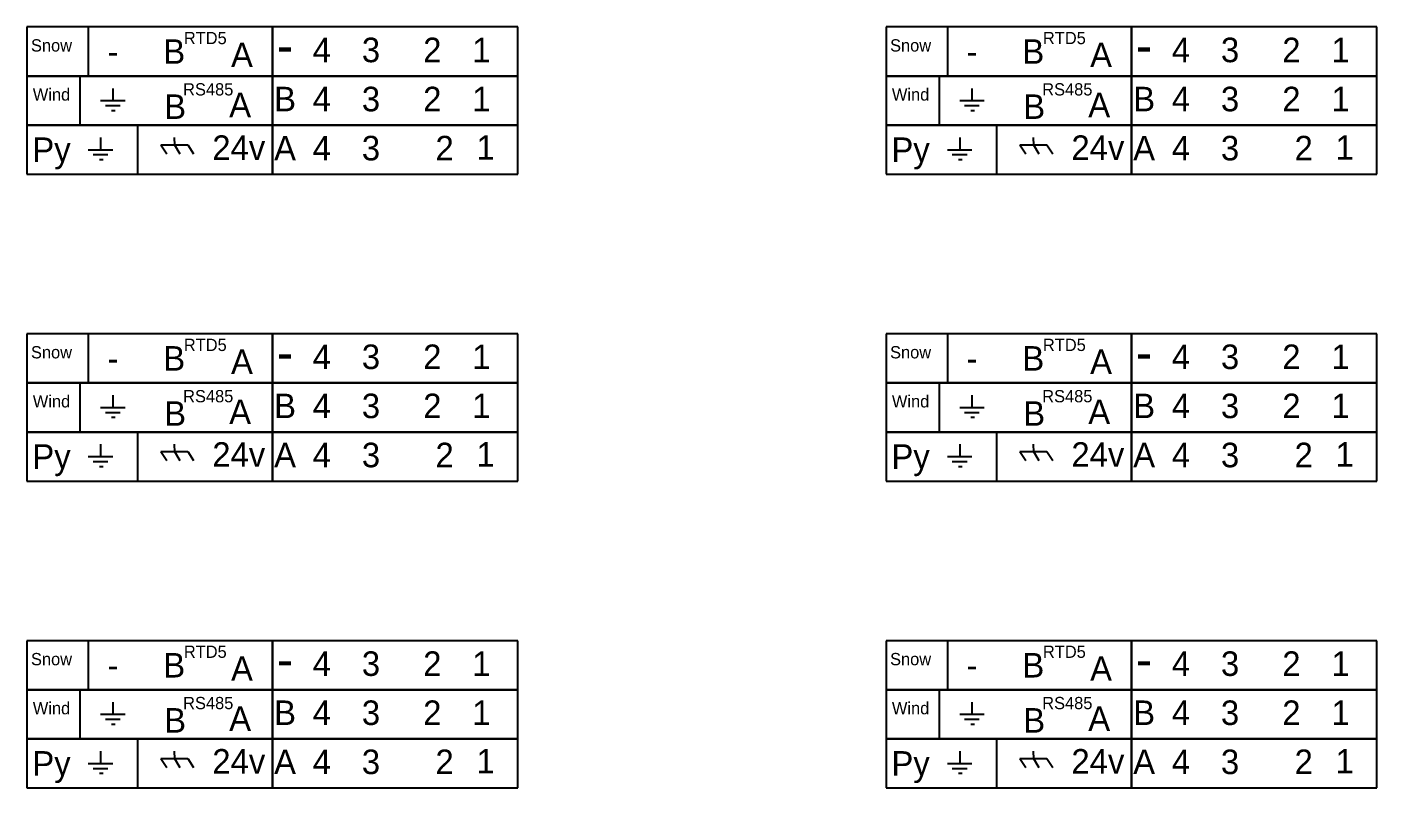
# Model space of a CAD drawing. Header units: millimetres. Extents: x 20 to 200, y 17 to 254.
# Drawn here: x 90.2 to 200.2, y 67.4 to 129.4 of the extents above; entities that cross this region are included whole.
import ezdxf

# ---------------------------------------------------------------- set-up
doc = ezdxf.new("R2010")
doc.units = ezdxf.units.MM
doc.layers.get('0').update_dxf_attribs({"color": 178, "lineweight": 25, "true_color": 0x000000})
doc.styles.add('textstyle103', font='')
doc.styles.add('textstyle109', font='')
doc.styles.add('textstyle111', font='')
doc.styles.add('textstyle112', font='')
doc.styles.add('textstyle125', font='')
doc.styles.add('textstyle127', font='')
doc.styles.add('textstyle128', font='')
doc.styles.add('textstyle137', font='')
doc.styles.add('textstyle138', font='')
doc.styles.add('textstyle143', font='')
doc.styles.add('textstyle157', font='')
doc.styles.add('textstyle158', font='')
doc.styles.add('textstyle163', font='')
doc.styles.add('textstyle165', font='')
doc.styles.add('textstyle167', font='')
doc.styles.add('textstyle168', font='')
doc.styles.add('textstyle189', font='')
doc.styles.add('textstyle191', font='')
doc.styles.add('textstyle192', font='')
doc.styles.add('textstyle199', font='')
doc.styles.add('textstyle20', font='')
doc.styles.add('textstyle201', font='')
doc.styles.add('textstyle202', font='')
doc.styles.add('textstyle219', font='')
doc.styles.add('textstyle22', font='')
doc.styles.add('textstyle221', font='')
doc.styles.add('textstyle222', font='')
doc.styles.add('textstyle227', font='')
doc.styles.add('textstyle231', font='')
doc.styles.add('textstyle232', font='')
doc.styles.add('textstyle24', font='')
doc.styles.add('textstyle247', font='')
doc.styles.add('textstyle248', font='')
doc.styles.add('textstyle253', font='')
doc.styles.add('textstyle259', font='')
doc.styles.add('textstyle261', font='')
doc.styles.add('textstyle262', font='')
doc.styles.add('textstyle281', font='')
doc.styles.add('textstyle283', font='')
doc.styles.add('textstyle284', font='')
doc.styles.add('textstyle287', font='')
doc.styles.add('textstyle288', font='')
doc.styles.add('textstyle293', font='')
doc.styles.add('textstyle307', font='')
doc.styles.add('textstyle308', font='')
doc.styles.add('textstyle313', font='')
doc.styles.add('textstyle321', font='')
doc.styles.add('textstyle323', font='')
doc.styles.add('textstyle324', font='')
doc.styles.add('textstyle339', font='')
doc.styles.add('textstyle341', font='')
doc.styles.add('textstyle342', font='')
doc.styles.add('textstyle347', font='')
doc.styles.add('textstyle348', font='')
doc.styles.add('textstyle353', font='')
doc.styles.add('textstyle367', font='')
doc.styles.add('textstyle368', font='')
doc.styles.add('textstyle373', font='')
doc.styles.add('textstyle393', font='')
doc.styles.add('textstyle395', font='')
doc.styles.add('textstyle396', font='')
doc.styles.add('textstyle399', font='')
doc.styles.add('textstyle40', font='')
doc.styles.add('textstyle401', font='')
doc.styles.add('textstyle402', font='')
doc.styles.add('textstyle417', font='')
doc.styles.add('textstyle418', font='')
doc.styles.add('textstyle42', font='')
doc.styles.add('textstyle423', font='')
doc.styles.add('textstyle427', font='')
doc.styles.add('textstyle428', font='')
doc.styles.add('textstyle433', font='')
doc.styles.add('textstyle44', font='')
doc.styles.add('textstyle449', font='')
doc.styles.add('textstyle451', font='')
doc.styles.add('textstyle452', font='')
doc.styles.add('textstyle459', font='')
doc.styles.add('textstyle46', font='')
doc.styles.add('textstyle461', font='')
doc.styles.add('textstyle462', font='')
doc.styles.add('textstyle475', font='')
doc.styles.add('textstyle476', font='')
doc.styles.add('textstyle481', font='')
doc.styles.add('textstyle487', font='')
doc.styles.add('textstyle488', font='')
doc.styles.add('textstyle493', font='')
doc.styles.add('textstyle50', font='')
doc.styles.add('textstyle511', font='')
doc.styles.add('textstyle513', font='')
doc.styles.add('textstyle514', font='')
doc.styles.add('textstyle519', font='')
doc.styles.add('textstyle52', font='')
doc.styles.add('textstyle521', font='')
doc.styles.add('textstyle522', font='')
doc.styles.add('textstyle537', font='')
doc.styles.add('textstyle538', font='')
doc.styles.add('textstyle543', font='')
doc.styles.add('textstyle545', font='')
doc.styles.add('textstyle546', font='')
doc.styles.add('textstyle551', font='')
doc.styles.add('textstyle565', font='')
doc.styles.add('textstyle567', font='')
doc.styles.add('textstyle568', font='')
doc.styles.add('textstyle581', font='')
doc.styles.add('textstyle583', font='')
doc.styles.add('textstyle584', font='')
doc.styles.add('textstyle597', font='')
doc.styles.add('textstyle598', font='')
doc.styles.add('textstyle603', font='')
doc.styles.add('textstyle607', font='')
doc.styles.add('textstyle608', font='')
doc.styles.add('textstyle613', font='')
doc.styles.add('textstyle629', font='')
doc.styles.add('textstyle631', font='')
doc.styles.add('textstyle632', font='')
doc.styles.add('textstyle635', font='')
doc.styles.add('textstyle637', font='')
doc.styles.add('textstyle638', font='')
doc.styles.add('textstyle657', font='')
doc.styles.add('textstyle661', font='')
doc.styles.add('textstyle662', font='')
doc.styles.add('textstyle667', font='')
doc.styles.add('textstyle668', font='')
doc.styles.add('textstyle673', font='')
doc.styles.add('textstyle68', font='')
doc.styles.add('textstyle689', font='')
doc.styles.add('textstyle691', font='')
doc.styles.add('textstyle692', font='')
doc.styles.add('textstyle699', font='')
doc.styles.add('textstyle701', font='')
doc.styles.add('textstyle702', font='')
doc.styles.add('textstyle713', font='')
doc.styles.add('textstyle714', font='')
doc.styles.add('textstyle719', font='')
doc.styles.add('textstyle72', font='')
doc.styles.add('textstyle727', font='')
doc.styles.add('textstyle731', font='')
doc.styles.add('textstyle732', font='')
doc.styles.add('textstyle74', font='')
doc.styles.add('textstyle749', font='')
doc.styles.add('textstyle75', font='')
doc.styles.add('textstyle751', font='')
doc.styles.add('textstyle752', font='')
doc.styles.add('textstyle759', font='')
doc.styles.add('textstyle76', font='')
doc.styles.add('textstyle761', font='')
doc.styles.add('textstyle762', font='')
doc.styles.add('textstyle775', font='')
doc.styles.add('textstyle776', font='')
doc.styles.add('textstyle781', font='')
doc.styles.add('textstyle787', font='')
doc.styles.add('textstyle788', font='')
doc.styles.add('textstyle793', font='')
doc.styles.add('textstyle81', font='')
doc.styles.add('textstyle97', font='')
doc.styles.add('textstyle98', font='')
doc.styles.get('textstyle103').set_extended_font_data('Myriad Pro')
doc.styles.get('textstyle109').set_extended_font_data('Myriad Pro')
doc.styles.get('textstyle111').set_extended_font_data('Myriad Pro')
doc.styles.get('textstyle112').set_extended_font_data('Myriad Pro')
doc.styles.get('textstyle125').set_extended_font_data('Myriad Pro')
doc.styles.get('textstyle127').set_extended_font_data('Myriad Pro')
doc.styles.get('textstyle128').set_extended_font_data('Myriad Pro')
doc.styles.get('textstyle137').set_extended_font_data('Myriad Pro')
doc.styles.get('textstyle138').set_extended_font_data('Myriad Pro')
doc.styles.get('textstyle143').set_extended_font_data('Myriad Pro')
doc.styles.get('textstyle157').set_extended_font_data('Myriad Pro')
doc.styles.get('textstyle158').set_extended_font_data('Myriad Pro')
doc.styles.get('textstyle163').set_extended_font_data('Myriad Pro')
doc.styles.get('textstyle165').set_extended_font_data('Myriad Pro')
doc.styles.get('textstyle167').set_extended_font_data('Myriad Pro')
doc.styles.get('textstyle168').set_extended_font_data('Myriad Pro')
doc.styles.get('textstyle189').set_extended_font_data('Myriad Pro')
doc.styles.get('textstyle191').set_extended_font_data('Myriad Pro')
doc.styles.get('textstyle192').set_extended_font_data('Myriad Pro')
doc.styles.get('textstyle199').set_extended_font_data('Myriad Pro')
doc.styles.get('textstyle20').set_extended_font_data('Myriad Pro')
doc.styles.get('textstyle201').set_extended_font_data('Myriad Pro')
doc.styles.get('textstyle202').set_extended_font_data('Myriad Pro')
doc.styles.get('textstyle219').set_extended_font_data('Myriad Pro')
doc.styles.get('textstyle22').set_extended_font_data('Myriad Pro')
doc.styles.get('textstyle221').set_extended_font_data('Myriad Pro')
doc.styles.get('textstyle222').set_extended_font_data('Myriad Pro')
doc.styles.get('textstyle227').set_extended_font_data('Myriad Pro')
doc.styles.get('textstyle231').set_extended_font_data('Myriad Pro')
doc.styles.get('textstyle232').set_extended_font_data('Myriad Pro')
doc.styles.get('textstyle24').set_extended_font_data('Myriad Pro')
doc.styles.get('textstyle247').set_extended_font_data('Myriad Pro')
doc.styles.get('textstyle248').set_extended_font_data('Myriad Pro')
doc.styles.get('textstyle253').set_extended_font_data('Myriad Pro')
doc.styles.get('textstyle259').set_extended_font_data('Myriad Pro')
doc.styles.get('textstyle261').set_extended_font_data('Myriad Pro')
doc.styles.get('textstyle262').set_extended_font_data('Myriad Pro')
doc.styles.get('textstyle281').set_extended_font_data('Myriad Pro')
doc.styles.get('textstyle283').set_extended_font_data('Myriad Pro')
doc.styles.get('textstyle284').set_extended_font_data('Myriad Pro')
doc.styles.get('textstyle287').set_extended_font_data('Myriad Pro')
doc.styles.get('textstyle288').set_extended_font_data('Myriad Pro')
doc.styles.get('textstyle293').set_extended_font_data('Myriad Pro')
doc.styles.get('textstyle307').set_extended_font_data('Myriad Pro')
doc.styles.get('textstyle308').set_extended_font_data('Myriad Pro')
doc.styles.get('textstyle313').set_extended_font_data('Myriad Pro')
doc.styles.get('textstyle321').set_extended_font_data('Myriad Pro')
doc.styles.get('textstyle323').set_extended_font_data('Myriad Pro')
doc.styles.get('textstyle324').set_extended_font_data('Myriad Pro')
doc.styles.get('textstyle339').set_extended_font_data('Myriad Pro')
doc.styles.get('textstyle341').set_extended_font_data('Myriad Pro')
doc.styles.get('textstyle342').set_extended_font_data('Myriad Pro')
doc.styles.get('textstyle347').set_extended_font_data('Myriad Pro')
doc.styles.get('textstyle348').set_extended_font_data('Myriad Pro')
doc.styles.get('textstyle353').set_extended_font_data('Myriad Pro')
doc.styles.get('textstyle367').set_extended_font_data('Myriad Pro')
doc.styles.get('textstyle368').set_extended_font_data('Myriad Pro')
doc.styles.get('textstyle373').set_extended_font_data('Myriad Pro')
doc.styles.get('textstyle393').set_extended_font_data('Myriad Pro')
doc.styles.get('textstyle395').set_extended_font_data('Myriad Pro')
doc.styles.get('textstyle396').set_extended_font_data('Myriad Pro')
doc.styles.get('textstyle399').set_extended_font_data('Myriad Pro')
doc.styles.get('textstyle40').set_extended_font_data('Myriad Pro')
doc.styles.get('textstyle401').set_extended_font_data('Myriad Pro')
doc.styles.get('textstyle402').set_extended_font_data('Myriad Pro')
doc.styles.get('textstyle417').set_extended_font_data('Myriad Pro')
doc.styles.get('textstyle418').set_extended_font_data('Myriad Pro')
doc.styles.get('textstyle42').set_extended_font_data('Myriad Pro')
doc.styles.get('textstyle423').set_extended_font_data('Myriad Pro')
doc.styles.get('textstyle427').set_extended_font_data('Myriad Pro')
doc.styles.get('textstyle428').set_extended_font_data('Myriad Pro')
doc.styles.get('textstyle433').set_extended_font_data('Myriad Pro')
doc.styles.get('textstyle44').set_extended_font_data('Myriad Pro')
doc.styles.get('textstyle449').set_extended_font_data('Myriad Pro')
doc.styles.get('textstyle451').set_extended_font_data('Myriad Pro')
doc.styles.get('textstyle452').set_extended_font_data('Myriad Pro')
doc.styles.get('textstyle459').set_extended_font_data('Myriad Pro')
doc.styles.get('textstyle46').set_extended_font_data('Myriad Pro')
doc.styles.get('textstyle461').set_extended_font_data('Myriad Pro')
doc.styles.get('textstyle462').set_extended_font_data('Myriad Pro')
doc.styles.get('textstyle475').set_extended_font_data('Myriad Pro')
doc.styles.get('textstyle476').set_extended_font_data('Myriad Pro')
doc.styles.get('textstyle481').set_extended_font_data('Myriad Pro')
doc.styles.get('textstyle487').set_extended_font_data('Myriad Pro')
doc.styles.get('textstyle488').set_extended_font_data('Myriad Pro')
doc.styles.get('textstyle493').set_extended_font_data('Myriad Pro')
doc.styles.get('textstyle50').set_extended_font_data('Myriad Pro')
doc.styles.get('textstyle511').set_extended_font_data('Myriad Pro')
doc.styles.get('textstyle513').set_extended_font_data('Myriad Pro')
doc.styles.get('textstyle514').set_extended_font_data('Myriad Pro')
doc.styles.get('textstyle519').set_extended_font_data('Myriad Pro')
doc.styles.get('textstyle52').set_extended_font_data('Myriad Pro')
doc.styles.get('textstyle521').set_extended_font_data('Myriad Pro')
doc.styles.get('textstyle522').set_extended_font_data('Myriad Pro')
doc.styles.get('textstyle537').set_extended_font_data('Myriad Pro')
doc.styles.get('textstyle538').set_extended_font_data('Myriad Pro')
doc.styles.get('textstyle543').set_extended_font_data('Myriad Pro')
doc.styles.get('textstyle545').set_extended_font_data('Myriad Pro')
doc.styles.get('textstyle546').set_extended_font_data('Myriad Pro')
doc.styles.get('textstyle551').set_extended_font_data('Myriad Pro')
doc.styles.get('textstyle565').set_extended_font_data('Myriad Pro')
doc.styles.get('textstyle567').set_extended_font_data('Myriad Pro')
doc.styles.get('textstyle568').set_extended_font_data('Myriad Pro')
doc.styles.get('textstyle581').set_extended_font_data('Myriad Pro')
doc.styles.get('textstyle583').set_extended_font_data('Myriad Pro')
doc.styles.get('textstyle584').set_extended_font_data('Myriad Pro')
doc.styles.get('textstyle597').set_extended_font_data('Myriad Pro')
doc.styles.get('textstyle598').set_extended_font_data('Myriad Pro')
doc.styles.get('textstyle603').set_extended_font_data('Myriad Pro')
doc.styles.get('textstyle607').set_extended_font_data('Myriad Pro')
doc.styles.get('textstyle608').set_extended_font_data('Myriad Pro')
doc.styles.get('textstyle613').set_extended_font_data('Myriad Pro')
doc.styles.get('textstyle629').set_extended_font_data('Myriad Pro')
doc.styles.get('textstyle631').set_extended_font_data('Myriad Pro')
doc.styles.get('textstyle632').set_extended_font_data('Myriad Pro')
doc.styles.get('textstyle635').set_extended_font_data('Myriad Pro')
doc.styles.get('textstyle637').set_extended_font_data('Myriad Pro')
doc.styles.get('textstyle638').set_extended_font_data('Myriad Pro')
doc.styles.get('textstyle657').set_extended_font_data('Myriad Pro')
doc.styles.get('textstyle661').set_extended_font_data('Myriad Pro')
doc.styles.get('textstyle662').set_extended_font_data('Myriad Pro')
doc.styles.get('textstyle667').set_extended_font_data('Myriad Pro')
doc.styles.get('textstyle668').set_extended_font_data('Myriad Pro')
doc.styles.get('textstyle673').set_extended_font_data('Myriad Pro')
doc.styles.get('textstyle68').set_extended_font_data('Myriad Pro')
doc.styles.get('textstyle689').set_extended_font_data('Myriad Pro')
doc.styles.get('textstyle691').set_extended_font_data('Myriad Pro')
doc.styles.get('textstyle692').set_extended_font_data('Myriad Pro')
doc.styles.get('textstyle699').set_extended_font_data('Myriad Pro')
doc.styles.get('textstyle701').set_extended_font_data('Myriad Pro')
doc.styles.get('textstyle702').set_extended_font_data('Myriad Pro')
doc.styles.get('textstyle713').set_extended_font_data('Myriad Pro')
doc.styles.get('textstyle714').set_extended_font_data('Myriad Pro')
doc.styles.get('textstyle719').set_extended_font_data('Myriad Pro')
doc.styles.get('textstyle72').set_extended_font_data('Myriad Pro')
doc.styles.get('textstyle727').set_extended_font_data('Myriad Pro')
doc.styles.get('textstyle731').set_extended_font_data('Myriad Pro')
doc.styles.get('textstyle732').set_extended_font_data('Myriad Pro')
doc.styles.get('textstyle74').set_extended_font_data('Myriad Pro')
doc.styles.get('textstyle749').set_extended_font_data('Myriad Pro')
doc.styles.get('textstyle75').set_extended_font_data('Myriad Pro')
doc.styles.get('textstyle751').set_extended_font_data('Myriad Pro')
doc.styles.get('textstyle752').set_extended_font_data('Myriad Pro')
doc.styles.get('textstyle759').set_extended_font_data('Myriad Pro')
doc.styles.get('textstyle76').set_extended_font_data('Myriad Pro')
doc.styles.get('textstyle761').set_extended_font_data('Myriad Pro')
doc.styles.get('textstyle762').set_extended_font_data('Myriad Pro')
doc.styles.get('textstyle775').set_extended_font_data('Myriad Pro')
doc.styles.get('textstyle776').set_extended_font_data('Myriad Pro')
doc.styles.get('textstyle781').set_extended_font_data('Myriad Pro')
doc.styles.get('textstyle787').set_extended_font_data('Myriad Pro')
doc.styles.get('textstyle788').set_extended_font_data('Myriad Pro')
doc.styles.get('textstyle793').set_extended_font_data('Myriad Pro')
doc.styles.get('textstyle81').set_extended_font_data('Myriad Pro')
doc.styles.get('textstyle97').set_extended_font_data('Myriad Pro')
doc.styles.get('textstyle98').set_extended_font_data('Myriad Pro')

msp = doc.modelspace()

# ---------------------------------------------------------------- linework, layer by layer
for p, q in [((110.23, 129.37), (90.23, 129.37)), ((90.23, 129.37), (90.23, 125.37)), ((95.23, 129.37), (95.23, 125.37)), ((110.23, 125.37), (110.23, 129.37)), ((130.23, 129.37), (110.23, 129.37)), ((110.23, 129.37), (110.23, 125.37)), ((130.23, 125.37), (130.23, 129.37)), ((180.23, 129.37), (160.23, 129.37)), ((160.23, 129.37), (160.23, 125.37)), ((165.23, 129.37), (165.23, 125.37)), ((180.23, 125.37), (180.23, 129.37)), ((200.23, 129.37), (180.23, 129.37)), ((180.23, 129.37), (180.23, 125.37)), ((200.23, 125.37), (200.23, 129.37)), ((90.23, 125.37), (110.23, 125.37)), ((110.23, 125.37), (90.23, 125.37)), ((90.23, 125.37), (90.23, 121.37)), ((94.55, 125.4), (94.55, 121.37)), ((97.23, 124.37), (97.23, 123.37)), ((110.23, 125.37), (130.23, 125.37)), ((110.23, 121.37), (110.23, 125.37)), ((130.23, 125.37), (110.23, 125.37)), ((110.23, 125.37), (110.23, 121.37)), ((130.23, 121.37), (130.23, 125.37)), ((160.23, 125.37), (180.23, 125.37)), ((180.23, 125.37), (160.23, 125.37)), ((160.23, 125.37), (160.23, 121.37)), ((164.55, 125.4), (164.55, 121.37)), ((167.23, 124.37), (167.23, 123.37)), ((180.23, 125.37), (200.23, 125.37)), ((180.23, 121.37), (180.23, 125.37)), ((200.23, 125.37), (180.23, 125.37)), ((180.23, 125.37), (180.23, 121.37)), ((200.23, 121.37), (200.23, 125.37)), ((96.23, 123.37), (98.23, 123.37)), ((166.23, 123.37), (168.23, 123.37)), ((96.63, 122.97), (97.83, 122.97)), ((97.13, 122.57), (97.43, 122.57)), ((166.63, 122.97), (167.83, 122.97)), ((167.13, 122.57), (167.43, 122.57)), ((90.23, 121.37), (110.23, 121.37)), ((110.23, 121.37), (90.23, 121.37)), ((90.23, 121.37), (90.23, 117.37)), ((99.23, 121.37), (99.23, 117.37)), ((110.23, 121.37), (130.23, 121.37)), ((110.23, 117.37), (110.23, 121.37)), ((130.23, 121.37), (110.23, 121.37)), ((110.23, 121.37), (110.23, 117.37)), ((130.23, 117.37), (130.23, 121.37)), ((160.23, 121.37), (180.23, 121.37)), ((180.23, 121.37), (160.23, 121.37)), ((160.23, 121.37), (160.23, 117.37)), ((169.23, 121.37), (169.23, 117.37)), ((180.23, 121.37), (200.23, 121.37)), ((180.23, 117.37), (180.23, 121.37)), ((200.23, 121.37), (180.23, 121.37)), ((180.23, 121.37), (180.23, 117.37)), ((200.23, 117.37), (200.23, 121.37)), ((96.23, 120.37), (96.23, 119.37)), ((102.23, 120.37), (102.25, 119.74)), ((166.23, 120.37), (166.23, 119.37)), ((172.23, 120.37), (172.25, 119.74)), ((95.23, 119.37), (97.23, 119.37)), ((95.63, 118.97), (96.83, 118.97)), ((101.13, 119.77), (103.33, 119.77)), ((101.13, 119.77), (101.63, 119.04)), ((102.24, 119.77), (102.69, 119.04)), ((103.33, 119.77), (103.81, 119.04)), ((165.23, 119.37), (167.23, 119.37)), ((165.63, 118.97), (166.83, 118.97)), ((171.13, 119.77), (173.33, 119.77)), ((171.13, 119.77), (171.63, 119.04)), ((172.24, 119.77), (172.69, 119.04)), ((173.33, 119.77), (173.81, 119.04)), ((96.13, 118.57), (96.43, 118.57)), ((166.13, 118.57), (166.43, 118.57)), ((90.23, 117.37), (110.23, 117.37)), ((110.23, 117.37), (130.23, 117.37)), ((160.23, 117.37), (180.23, 117.37)), ((180.23, 117.37), (200.23, 117.37)), ((110.23, 104.37), (90.23, 104.37)), ((90.23, 104.37), (90.23, 100.37)), ((95.23, 104.37), (95.23, 100.37)), ((110.23, 100.37), (110.23, 104.37)), ((130.23, 104.37), (110.23, 104.37)), ((110.23, 104.37), (110.23, 100.37)), ((130.23, 100.37), (130.23, 104.37)), ((180.23, 104.37), (160.23, 104.37)), ((160.23, 104.37), (160.23, 100.37)), ((165.23, 104.37), (165.23, 100.37)), ((180.23, 100.37), (180.23, 104.37)), ((200.23, 104.37), (180.23, 104.37)), ((180.23, 104.37), (180.23, 100.37)), ((200.23, 100.37), (200.23, 104.37)), ((90.23, 100.37), (110.23, 100.37)), ((110.23, 100.37), (90.23, 100.37)), ((90.23, 100.37), (90.23, 96.37)), ((94.55, 100.4), (94.55, 96.37)), ((110.23, 100.37), (130.23, 100.37)), ((110.23, 96.37), (110.23, 100.37)), ((130.23, 100.37), (110.23, 100.37)), ((110.23, 100.37), (110.23, 96.37)), ((130.23, 96.37), (130.23, 100.37)), ((160.23, 100.37), (180.23, 100.37)), ((180.23, 100.37), (160.23, 100.37)), ((160.23, 100.37), (160.23, 96.37)), ((164.55, 100.4), (164.55, 96.37)), ((180.23, 100.37), (200.23, 100.37)), ((180.23, 96.37), (180.23, 100.37)), ((200.23, 100.37), (180.23, 100.37)), ((180.23, 100.37), (180.23, 96.37)), ((200.23, 96.37), (200.23, 100.37)), ((97.23, 99.37), (97.23, 98.37)), ((167.23, 99.37), (167.23, 98.37)), ((96.23, 98.37), (98.23, 98.37)), ((96.63, 97.97), (97.83, 97.97)), ((166.23, 98.37), (168.23, 98.37)), ((166.63, 97.97), (167.83, 97.97)), ((97.13, 97.57), (97.43, 97.57)), ((167.13, 97.57), (167.43, 97.57)), ((90.23, 96.37), (110.23, 96.37)), ((110.23, 96.37), (90.23, 96.37)), ((90.23, 96.37), (90.23, 92.37)), ((99.23, 96.37), (99.23, 92.37)), ((110.23, 96.37), (130.23, 96.37)), ((110.23, 92.37), (110.23, 96.37)), ((130.23, 96.37), (110.23, 96.37)), ((110.23, 96.37), (110.23, 92.37)), ((130.23, 92.37), (130.23, 96.37)), ((160.23, 96.37), (180.23, 96.37)), ((180.23, 96.37), (160.23, 96.37)), ((160.23, 96.37), (160.23, 92.37)), ((169.23, 96.37), (169.23, 92.37)), ((180.23, 96.37), (200.23, 96.37)), ((180.23, 92.37), (180.23, 96.37)), ((200.23, 96.37), (180.23, 96.37)), ((180.23, 96.37), (180.23, 92.37)), ((200.23, 92.37), (200.23, 96.37)), ((96.23, 95.37), (96.23, 94.37)), ((101.13, 94.77), (103.33, 94.77)), ((101.13, 94.77), (101.63, 94.04)), ((102.23, 95.37), (102.25, 94.74)), ((102.24, 94.77), (102.69, 94.04)), ((103.33, 94.77), (103.81, 94.04)), ((166.23, 95.37), (166.23, 94.37)), ((171.13, 94.77), (173.33, 94.77)), ((171.13, 94.77), (171.63, 94.04)), ((172.23, 95.37), (172.25, 94.74)), ((172.24, 94.77), (172.69, 94.04)), ((173.33, 94.77), (173.81, 94.04)), ((95.23, 94.37), (97.23, 94.37)), ((95.63, 93.97), (96.83, 93.97)), ((96.13, 93.57), (96.43, 93.57)), ((165.23, 94.37), (167.23, 94.37)), ((165.63, 93.97), (166.83, 93.97)), ((166.13, 93.57), (166.43, 93.57)), ((90.23, 92.37), (110.23, 92.37)), ((110.23, 92.37), (130.23, 92.37)), ((160.23, 92.37), (180.23, 92.37)), ((180.23, 92.37), (200.23, 92.37)), ((110.23, 79.37), (90.23, 79.37)), ((90.23, 79.37), (90.23, 75.37)), ((95.23, 79.37), (95.23, 75.37)), ((110.23, 75.37), (110.23, 79.37)), ((130.23, 79.37), (110.23, 79.37)), ((110.23, 79.37), (110.23, 75.37)), ((130.23, 75.37), (130.23, 79.37)), ((180.23, 79.37), (160.23, 79.37)), ((160.23, 79.37), (160.23, 75.37)), ((165.23, 79.37), (165.23, 75.37)), ((180.23, 75.37), (180.23, 79.37)), ((200.23, 79.37), (180.23, 79.37)), ((180.23, 79.37), (180.23, 75.37)), ((200.23, 75.37), (200.23, 79.37)), ((90.23, 75.37), (110.23, 75.37)), ((110.23, 75.37), (90.23, 75.37)), ((90.23, 75.37), (90.23, 71.37)), ((94.55, 75.4), (94.55, 71.37)), ((110.23, 75.37), (130.23, 75.37)), ((110.23, 71.37), (110.23, 75.37)), ((130.23, 75.37), (110.23, 75.37)), ((110.23, 75.37), (110.23, 71.37)), ((130.23, 71.37), (130.23, 75.37)), ((160.23, 75.37), (180.23, 75.37)), ((180.23, 75.37), (160.23, 75.37)), ((160.23, 75.37), (160.23, 71.37)), ((164.55, 75.4), (164.55, 71.37)), ((180.23, 75.37), (200.23, 75.37)), ((180.23, 71.37), (180.23, 75.37)), ((200.23, 75.37), (180.23, 75.37)), ((180.23, 75.37), (180.23, 71.37)), ((200.23, 71.37), (200.23, 75.37)), ((97.23, 74.37), (97.23, 73.37)), ((167.23, 74.37), (167.23, 73.37)), ((96.23, 73.37), (98.23, 73.37)), ((96.63, 72.97), (97.83, 72.97)), ((166.23, 73.37), (168.23, 73.37)), ((166.63, 72.97), (167.83, 72.97)), ((97.13, 72.57), (97.43, 72.57)), ((167.13, 72.57), (167.43, 72.57)), ((90.23, 71.37), (110.23, 71.37)), ((110.23, 71.37), (90.23, 71.37)), ((90.23, 71.37), (90.23, 67.37)), ((99.23, 71.37), (99.23, 67.37)), ((110.23, 71.37), (130.23, 71.37)), ((110.23, 67.37), (110.23, 71.37)), ((130.23, 71.37), (110.23, 71.37)), ((110.23, 71.37), (110.23, 67.37)), ((130.23, 67.37), (130.23, 71.37)), ((160.23, 71.37), (180.23, 71.37)), ((180.23, 71.37), (160.23, 71.37)), ((160.23, 71.37), (160.23, 67.37)), ((169.23, 71.37), (169.23, 67.37)), ((180.23, 71.37), (200.23, 71.37)), ((180.23, 67.37), (180.23, 71.37)), ((200.23, 71.37), (180.23, 71.37)), ((180.23, 71.37), (180.23, 67.37)), ((200.23, 67.37), (200.23, 71.37)), ((95.23, 69.37), (97.23, 69.37)), ((96.23, 70.37), (96.23, 69.37)), ((101.13, 69.77), (103.33, 69.77)), ((101.13, 69.77), (101.63, 69.04)), ((102.23, 70.37), (102.25, 69.74)), ((102.24, 69.77), (102.69, 69.04)), ((103.33, 69.77), (103.81, 69.04)), ((165.23, 69.37), (167.23, 69.37)), ((166.23, 70.37), (166.23, 69.37)), ((171.13, 69.77), (173.33, 69.77)), ((171.13, 69.77), (171.63, 69.04)), ((172.23, 70.37), (172.25, 69.74)), ((172.24, 69.77), (172.69, 69.04)), ((173.33, 69.77), (173.81, 69.04)), ((95.63, 68.97), (96.83, 68.97)), ((96.13, 68.57), (96.43, 68.57)), ((165.63, 68.97), (166.83, 68.97)), ((166.13, 68.57), (166.43, 68.57)), ((90.23, 67.37), (110.23, 67.37)), ((110.23, 67.37), (130.23, 67.37)), ((160.23, 67.37), (180.23, 67.37)), ((180.23, 67.37), (200.23, 67.37))]:
    msp.add_line(p, q)

# ---------------------------------------------------------------- texts
at = {"attachment_point": 2}
for s, insert, char_height, style in [('RTD5\\P', (104.76, 128.97), 1, 'textstyle227'), ('RTD5\\P', (174.76, 128.97), 1, 'textstyle253'), ('Snow\\P', (92.23, 128.37), 1, 'textstyle199'), ('B', (102.23, 128.37), 2, 'textstyle293'), ('A', (107.75, 128.1), 2, 'textstyle321'), ('-', (111.26, 129.37), 3, 'textstyle433'), ('4', (114.26, 128.5), 2, 'textstyle727'), ('3', (118.26, 128.5), 2, 'textstyle635'), ('2', (123.26, 128.5), 2, 'textstyle551'), ('1', (127.26, 128.5), 2, 'textstyle459'), ('Snow\\P', (162.23, 128.37), 1, 'textstyle219'), ('B', (172.23, 128.37), 2, 'textstyle313'), ('A', (177.75, 128.1), 2, 'textstyle339'), ('-', (181.26, 129.37), 3, 'textstyle423'), ('4', (184.26, 128.5), 2, 'textstyle719'), ('3', (188.26, 128.5), 2, 'textstyle629'), ('2', (193.26, 128.5), 2, 'textstyle543'), ('1', (197.26, 128.5), 2, 'textstyle449'), ('-', (97.23, 128.37), 2, 'textstyle259'), ('-', (167.23, 128.37), 2, 'textstyle281'), ('Wind\\P', (92.23, 124.37), 1, 'textstyle165'), ('RS485\\P', (105, 124.79), 1, 'textstyle143'), ('B', (111.26, 124.5), 2, 'textstyle399'), ('4', (114.26, 124.5), 2, 'textstyle759'), ('3', (118.26, 124.5), 2, 'textstyle673'), ('2', (123.26, 124.5), 2, 'textstyle581'), ('1', (127.26, 124.5), 2, 'textstyle493'), ('Wind\\P', (162.23, 124.37), 1, 'textstyle189'), ('RS485\\P', (175, 124.79), 1, 'textstyle163'), ('B', (181.26, 124.5), 2, 'textstyle393'), ('4', (184.26, 124.5), 2, 'textstyle749'), ('3', (188.26, 124.5), 2, 'textstyle657'), ('2', (193.26, 124.5), 2, 'textstyle565'), ('1', (197.26, 124.5), 2, 'textstyle481'), ('B\\P\\P', (102.3, 123.88), 2, 'textstyle81'), ('A\\P', (107.6, 124.02), 2, 'textstyle109'), ('B\\P\\P', (172.3, 123.88), 2, 'textstyle103'), ('A\\P', (177.6, 124.02), 2, 'textstyle125'), ('Py \\P', (92.23, 120.37), 2, 'textstyle20'), ('24v\\P', (107.49, 120.54), 2, 'textstyle52'), ('A', (111.26, 120.5), 2, 'textstyle353'), ('4', (114.26, 120.5), 2, 'textstyle793'), ('3', (118.26, 120.5), 2, 'textstyle699'), ('2', (124.26, 120.5), 2, 'textstyle613'), ('1', (127.6, 120.55), 2, 'textstyle519'), ('Py \\P', (162.23, 120.37), 2, 'textstyle40'), ('24v\\P', (177.49, 120.54), 2, 'textstyle74'), ('A', (181.26, 120.5), 2, 'textstyle373'), ('4', (184.26, 120.5), 2, 'textstyle781'), ('3', (188.26, 120.5), 2, 'textstyle689'), ('2', (194.26, 120.5), 2, 'textstyle603'), ('1', (197.6, 120.55), 2, 'textstyle511'), ('RTD5\\P', (104.76, 103.97), 1, 'textstyle232'), ('4', (114.26, 103.5), 2, 'textstyle732'), ('3', (118.26, 103.5), 2, 'textstyle638'), ('2', (123.26, 103.5), 2, 'textstyle546'), ('1', (127.26, 103.5), 2, 'textstyle462'), ('RTD5\\P', (174.76, 103.97), 1, 'textstyle248'), ('4', (184.26, 103.5), 2, 'textstyle714'), ('3', (188.26, 103.5), 2, 'textstyle632'), ('2', (193.26, 103.5), 2, 'textstyle538'), ('1', (197.26, 103.5), 2, 'textstyle452'), ('Snow\\P', (92.23, 103.37), 1, 'textstyle202'), ('B', (102.23, 103.37), 2, 'textstyle288'), ('A', (107.75, 103.1), 2, 'textstyle324'), ('-', (111.26, 104.37), 3, 'textstyle428'), ('Snow\\P', (162.23, 103.37), 1, 'textstyle222'), ('B', (172.23, 103.37), 2, 'textstyle308'), ('A', (177.75, 103.1), 2, 'textstyle342'), ('-', (181.26, 104.37), 3, 'textstyle418'), ('-', (97.23, 103.37), 2, 'textstyle262'), ('-', (167.23, 103.37), 2, 'textstyle284'), ('Wind\\P', (92.23, 99.37), 1, 'textstyle168'), ('RS485\\P', (105, 99.79), 1, 'textstyle138'), ('A\\P', (107.6, 99.02), 2, 'textstyle112'), ('B', (111.26, 99.5), 2, 'textstyle402'), ('4', (114.26, 99.5), 2, 'textstyle762'), ('3', (118.26, 99.5), 2, 'textstyle668'), ('2', (123.26, 99.5), 2, 'textstyle584'), ('1', (127.26, 99.5), 2, 'textstyle488'), ('Wind\\P', (162.23, 99.37), 1, 'textstyle192'), ('RS485\\P', (175, 99.79), 1, 'textstyle158'), ('A\\P', (177.6, 99.02), 2, 'textstyle128'), ('B', (181.26, 99.5), 2, 'textstyle396'), ('4', (184.26, 99.5), 2, 'textstyle752'), ('3', (188.26, 99.5), 2, 'textstyle662'), ('2', (193.26, 99.5), 2, 'textstyle568'), ('1', (197.26, 99.5), 2, 'textstyle476'), ('B\\P\\P', (102.3, 98.88), 2, 'textstyle76'), ('B\\P\\P', (172.3, 98.88), 2, 'textstyle98'), ('Py \\P', (92.23, 95.37), 2, 'textstyle22'), ('24v\\P', (107.49, 95.54), 2, 'textstyle46'), ('A', (111.26, 95.5), 2, 'textstyle348'), ('4', (114.26, 95.5), 2, 'textstyle788'), ('3', (118.26, 95.5), 2, 'textstyle702'), ('2', (124.26, 95.5), 2, 'textstyle608'), ('1', (127.6, 95.55), 2, 'textstyle522'), ('Py \\P', (162.23, 95.37), 2, 'textstyle42'), ('24v\\P', (177.49, 95.54), 2, 'textstyle68'), ('A', (181.26, 95.5), 2, 'textstyle368'), ('4', (184.26, 95.5), 2, 'textstyle776'), ('3', (188.26, 95.5), 2, 'textstyle692'), ('2', (194.26, 95.5), 2, 'textstyle598'), ('1', (197.6, 95.55), 2, 'textstyle514'), ('Snow\\P', (92.23, 78.37), 1, 'textstyle201'), ('B', (102.23, 78.37), 2, 'textstyle287'), ('RTD5\\P', (104.76, 78.97), 1, 'textstyle231'), ('A', (107.75, 78.1), 2, 'textstyle323'), ('4', (114.26, 78.5), 2, 'textstyle731'), ('3', (118.26, 78.5), 2, 'textstyle637'), ('2', (123.26, 78.5), 2, 'textstyle545'), ('1', (127.26, 78.5), 2, 'textstyle461'), ('Snow\\P', (162.23, 78.37), 1, 'textstyle221'), ('B', (172.23, 78.37), 2, 'textstyle307'), ('RTD5\\P', (174.76, 78.97), 1, 'textstyle247'), ('A', (177.75, 78.1), 2, 'textstyle341'), ('4', (184.26, 78.5), 2, 'textstyle713'), ('3', (188.26, 78.5), 2, 'textstyle631'), ('2', (193.26, 78.5), 2, 'textstyle537'), ('1', (197.26, 78.5), 2, 'textstyle451'), ('-', (97.23, 78.37), 2, 'textstyle261'), ('-', (111.26, 79.37), 3, 'textstyle427'), ('-', (167.23, 78.37), 2, 'textstyle283'), ('-', (181.26, 79.37), 3, 'textstyle417'), ('RS485\\P', (105, 74.79), 1, 'textstyle137'), ('RS485\\P', (175, 74.79), 1, 'textstyle157'), ('Wind\\P', (92.23, 74.37), 1, 'textstyle167'), ('B\\P\\P', (102.3, 73.88), 2, 'textstyle75'), ('A\\P', (107.6, 74.02), 2, 'textstyle111'), ('B', (111.26, 74.5), 2, 'textstyle401'), ('4', (114.26, 74.5), 2, 'textstyle761'), ('3', (118.26, 74.5), 2, 'textstyle667'), ('2', (123.26, 74.5), 2, 'textstyle583'), ('1', (127.26, 74.5), 2, 'textstyle487'), ('Wind\\P', (162.23, 74.37), 1, 'textstyle191'), ('B\\P\\P', (172.3, 73.88), 2, 'textstyle97'), ('A\\P', (177.6, 74.02), 2, 'textstyle127'), ('B', (181.26, 74.5), 2, 'textstyle395'), ('4', (184.26, 74.5), 2, 'textstyle751'), ('3', (188.26, 74.5), 2, 'textstyle661'), ('2', (193.26, 74.5), 2, 'textstyle567'), ('1', (197.26, 74.5), 2, 'textstyle475'), ('24v\\P', (107.49, 70.54), 2, 'textstyle50'), ('A', (111.26, 70.5), 2, 'textstyle347'), ('4', (114.26, 70.5), 2, 'textstyle787'), ('3', (118.26, 70.5), 2, 'textstyle701'), ('2', (124.26, 70.5), 2, 'textstyle607'), ('1', (127.6, 70.55), 2, 'textstyle521'), ('24v\\P', (177.49, 70.54), 2, 'textstyle72'), ('A', (181.26, 70.5), 2, 'textstyle367'), ('4', (184.26, 70.5), 2, 'textstyle775'), ('3', (188.26, 70.5), 2, 'textstyle691'), ('2', (194.26, 70.5), 2, 'textstyle597'), ('1', (197.6, 70.55), 2, 'textstyle513'), ('Py \\P', (92.23, 70.37), 2, 'textstyle24'), ('Py \\P', (162.23, 70.37), 2, 'textstyle44')]:
    msp.add_mtext(s, dxfattribs=dict(at, insert=insert, char_height=char_height, style=style))

doc.saveas('drawing.dxf')
